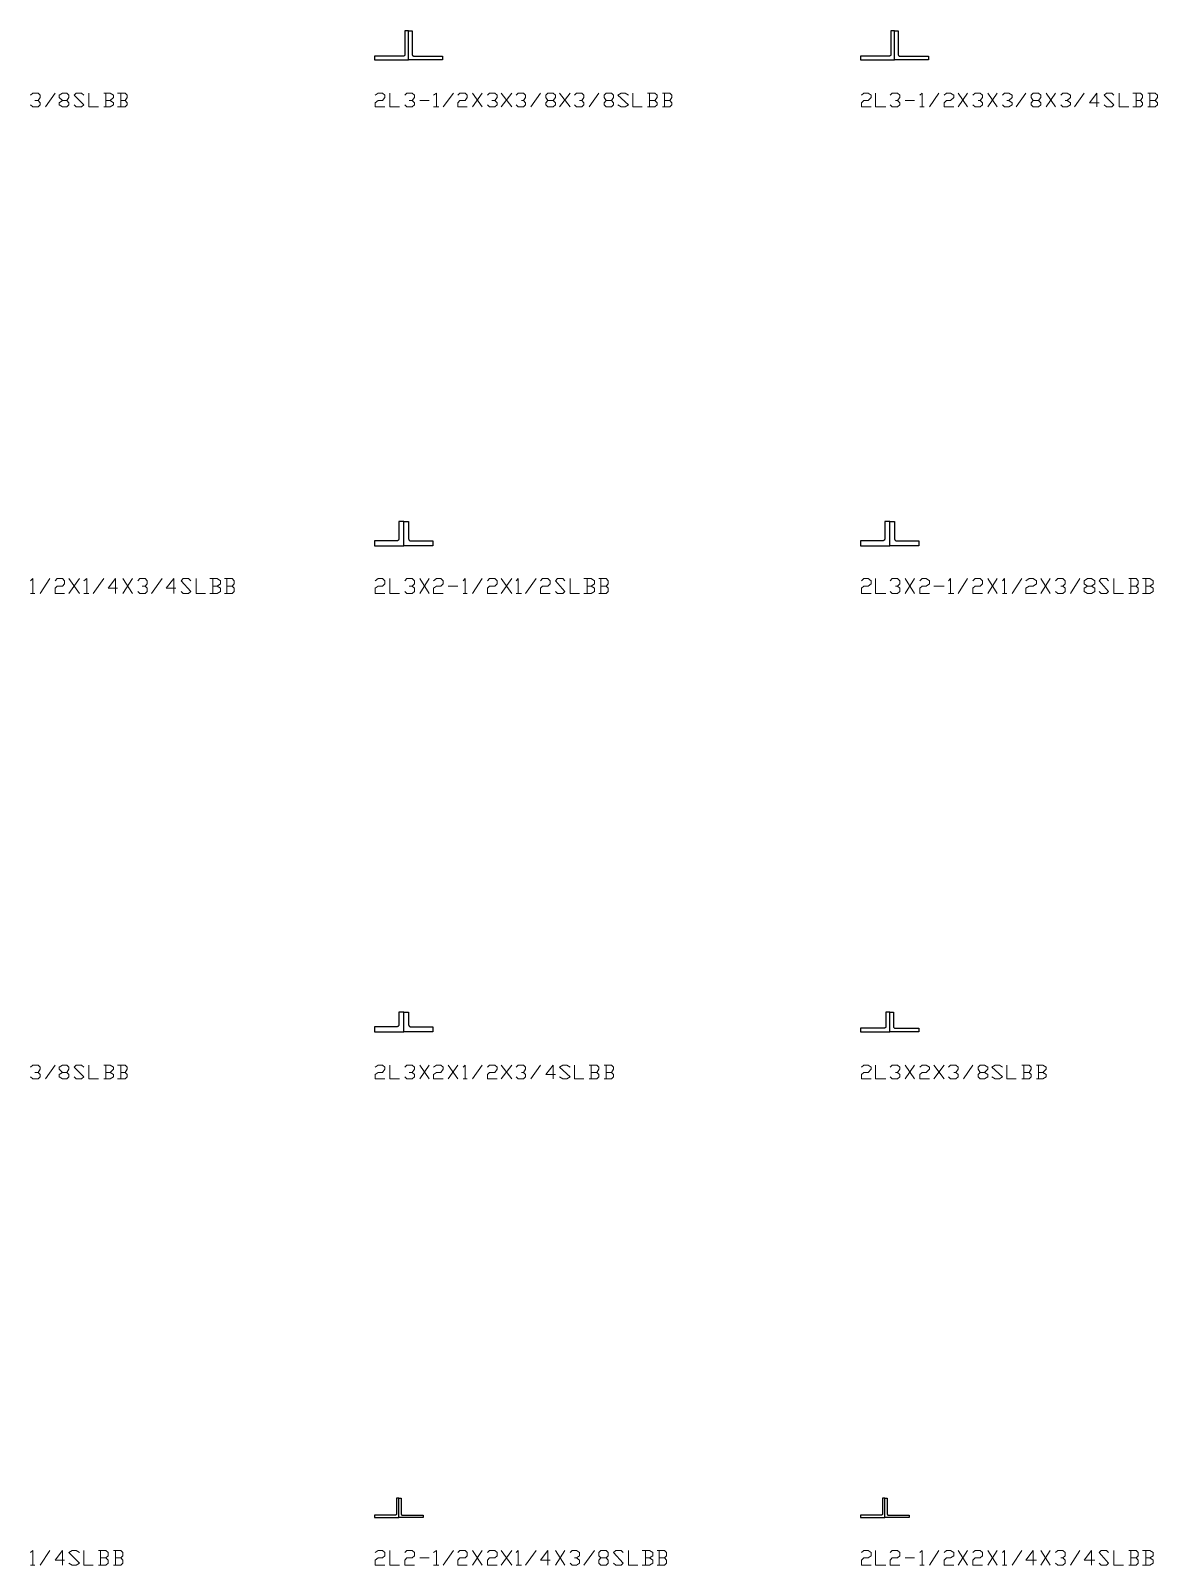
# Model space of a CAD drawing. Header units: inches. Extents: x 0 to 985, y -1555 to 12.
# Drawn here: x 364.6 to 480.5, y -1554.9 to -1397 of the extents above; entities that cross this region are included whole.
import ezdxf

# ---------------------------------------------------------------- set-up
doc = ezdxf.new("R2010")
doc.units = ezdxf.units.IN
doc.header["$MEASUREMENT"] = 0
doc.layers.add('AISC_STEEL', color=7, linetype='Continuous')

msp = doc.modelspace()

# ---------------------------------------------------------------- linework, layer by layer
at = {"color": 3, "lineweight": 0}
for points in [[(364.61, -1403.65), (364.83, -1403.43), (365.38, -1403.43), (365.6, -1403.65), (365.6, -1403.87), (365.38, -1404.19), (365.05, -1404.19)], [(366.14, -1404.85), (367.12, -1403.43)], [(368.32, -1404.19), (368.54, -1404.41), (368.54, -1404.63), (368.32, -1404.85), (367.89, -1404.85), (367.56, -1404.63), (367.56, -1404.41), (367.89, -1404.19), (368.32, -1404.19), (368.54, -1403.87), (368.54, -1403.65), (368.32, -1403.43), (367.89, -1403.43), (367.56, -1403.65), (367.56, -1403.87), (367.89, -1404.19)], [(369.09, -1404.63), (369.3, -1404.85), (369.85, -1404.85), (370.07, -1404.63), (369.09, -1403.65), (369.3, -1403.43), (369.85, -1403.43), (370.07, -1403.65)], [(370.61, -1403.43), (370.61, -1404.85), (371.59, -1404.85)], [(372.79, -1404.19), (373.12, -1403.87), (373.12, -1403.65), (372.79, -1403.43), (372.14, -1403.43)], [(372.36, -1403.43), (372.36, -1404.85)], [(374.32, -1404.19), (374.54, -1403.87), (374.54, -1403.65), (374.32, -1403.43), (373.56, -1403.43)], [(373.88, -1403.43), (373.88, -1404.85)], [(400.06, -1403.65), (400.38, -1403.43), (400.82, -1403.43), (401.04, -1403.65), (401.04, -1403.87), (400.82, -1404.19), (400.38, -1404.19), (400.06, -1404.41), (400.06, -1404.85), (401.04, -1404.85)], [(401.58, -1403.43), (401.58, -1404.85), (402.56, -1404.85)], [(403.11, -1403.65), (403.33, -1403.43), (403.87, -1403.43), (404.09, -1403.65), (404.09, -1403.87), (403.87, -1404.19), (403.55, -1404.19)], [(406.05, -1403.65), (406.38, -1403.43), (406.38, -1404.85)], [(407.04, -1404.85), (408.13, -1403.43)], [(408.56, -1403.65), (408.78, -1403.43), (409.33, -1403.43), (409.54, -1403.65), (409.54, -1403.87), (409.33, -1404.19), (408.78, -1404.19), (408.56, -1404.41), (408.56, -1404.85), (409.54, -1404.85)], [(410.09, -1404.85), (411.07, -1403.43)], [(410.09, -1403.43), (411.07, -1404.85)], [(411.62, -1403.65), (411.83, -1403.43), (412.38, -1403.43), (412.6, -1403.65), (412.6, -1403.87), (412.38, -1404.19), (412.05, -1404.19)], [(413.03, -1404.85), (414.12, -1403.43)], [(413.03, -1403.43), (414.12, -1404.85)], [(414.56, -1403.65), (414.78, -1403.43), (415.32, -1403.43), (415.54, -1403.65), (415.54, -1403.87), (415.32, -1404.19), (415.11, -1404.19)], [(416.09, -1404.85), (417.07, -1403.43)], [(418.38, -1404.19), (418.6, -1404.41), (418.6, -1404.63), (418.38, -1404.85), (417.83, -1404.85), (417.61, -1404.63), (417.61, -1404.41), (417.83, -1404.19), (418.38, -1404.19), (418.6, -1403.87), (418.6, -1403.65), (418.38, -1403.43), (417.83, -1403.43), (417.61, -1403.65), (417.61, -1403.87), (417.83, -1404.19)], [(419.03, -1404.85), (420.12, -1403.43)], [(419.03, -1403.43), (420.12, -1404.85)], [(420.56, -1403.65), (420.78, -1403.43), (421.32, -1403.43), (421.54, -1403.65), (421.54, -1403.87), (421.32, -1404.19), (421.1, -1404.19)], [(422.08, -1404.85), (423.07, -1403.43)], [(424.37, -1404.19), (424.59, -1404.41), (424.59, -1404.63), (424.37, -1404.85), (423.83, -1404.85), (423.61, -1404.63), (423.61, -1404.41), (423.83, -1404.19), (424.37, -1404.19), (424.59, -1403.87), (424.59, -1403.65), (424.37, -1403.43), (423.83, -1403.43), (423.61, -1403.65), (423.61, -1403.87), (423.83, -1404.19)], [(425.03, -1404.63), (425.36, -1404.85), (425.79, -1404.85), (426.12, -1404.63), (425.03, -1403.65), (425.36, -1403.43), (425.79, -1403.43), (426.12, -1403.65)], [(426.56, -1403.43), (426.56, -1404.85), (427.54, -1404.85)], [(428.85, -1404.19), (429.06, -1403.87), (429.06, -1403.65), (428.85, -1403.43), (428.08, -1403.43)], [(428.3, -1403.43), (428.3, -1404.85)], [(430.37, -1404.19), (430.59, -1403.87), (430.59, -1403.65), (430.37, -1403.43), (429.61, -1403.43)], [(429.83, -1403.43), (429.83, -1404.85)], [(450.11, -1403.65), (450.33, -1403.43), (450.77, -1403.43), (451.09, -1403.65), (451.09, -1403.87), (450.77, -1404.19), (450.33, -1404.19), (450.11, -1404.41), (450.11, -1404.85), (451.09, -1404.85)], [(451.53, -1403.43), (451.53, -1404.85), (452.62, -1404.85)], [(453.06, -1403.65), (453.27, -1403.43), (453.82, -1403.43), (454.04, -1403.65), (454.04, -1403.87), (453.82, -1404.19), (453.6, -1404.19)], [(456.11, -1403.65), (456.33, -1403.43), (456.33, -1404.85)], [(457.09, -1404.85), (458.07, -1403.43)], [(458.62, -1403.65), (458.84, -1403.43), (459.27, -1403.43), (459.6, -1403.65), (459.6, -1403.87), (459.27, -1404.19), (458.84, -1404.19), (458.62, -1404.41), (458.62, -1404.85), (459.6, -1404.85)], [(460.03, -1404.85), (461.02, -1403.43)], [(460.03, -1403.43), (461.02, -1404.85)], [(461.56, -1403.65), (461.78, -1403.43), (462.32, -1403.43), (462.54, -1403.65), (462.54, -1403.87), (462.32, -1404.19), (462.11, -1404.19)], [(463.09, -1404.85), (464.07, -1403.43)], [(463.09, -1403.43), (464.07, -1404.85)], [(464.61, -1403.65), (464.83, -1403.43), (465.27, -1403.43), (465.6, -1403.65), (465.6, -1403.87), (465.27, -1404.19), (465.05, -1404.19)], [(466.03, -1404.85), (467.01, -1403.43)], [(468.32, -1404.19), (468.54, -1404.41), (468.54, -1404.63), (468.32, -1404.85), (467.78, -1404.85), (467.56, -1404.63), (467.56, -1404.41), (467.78, -1404.19), (468.32, -1404.19), (468.54, -1403.87), (468.54, -1403.65), (468.32, -1403.43), (467.78, -1403.43), (467.56, -1403.65), (467.56, -1403.87), (467.78, -1404.19)], [(469.09, -1404.85), (470.07, -1403.43)], [(469.09, -1403.43), (470.07, -1404.85)], [(470.61, -1403.65), (470.83, -1403.43), (471.27, -1403.43), (471.59, -1403.65), (471.59, -1403.87), (471.27, -1404.19), (471.05, -1404.19)], [(472.03, -1404.85), (473.01, -1403.43)], [(474.54, -1404.41), (473.56, -1404.41), (474.32, -1403.43), (474.32, -1404.85)], [(475.08, -1404.63), (475.3, -1404.85), (475.85, -1404.85), (476.07, -1404.63), (475.08, -1403.65), (475.3, -1403.43), (475.85, -1403.43), (476.07, -1403.65)], [(476.61, -1403.43), (476.61, -1404.85), (477.59, -1404.85)], [(478.79, -1404.19), (479.01, -1403.87), (479.01, -1403.65), (478.79, -1403.43), (478.03, -1403.43)], [(478.36, -1403.43), (478.36, -1404.85)], [(480.32, -1404.19), (480.54, -1403.87), (480.54, -1403.65), (480.32, -1403.43), (479.55, -1403.43)], [(479.77, -1403.43), (479.77, -1404.85)], [(365.38, -1404.19), (365.6, -1404.41), (365.6, -1404.63), (365.38, -1404.85), (364.83, -1404.85), (364.61, -1404.63)], [(372.14, -1404.85), (372.79, -1404.85), (373.12, -1404.63), (373.12, -1404.41), (372.79, -1404.19), (372.36, -1404.19)], [(373.56, -1404.85), (374.32, -1404.85), (374.54, -1404.63), (374.54, -1404.41), (374.32, -1404.19), (373.88, -1404.19)], [(403.87, -1404.19), (404.09, -1404.41), (404.09, -1404.63), (403.87, -1404.85), (403.33, -1404.85), (403.11, -1404.63)], [(404.64, -1404.19), (405.62, -1404.19)], [(406.05, -1404.85), (406.6, -1404.85)], [(412.38, -1404.19), (412.6, -1404.41), (412.6, -1404.63), (412.38, -1404.85), (411.83, -1404.85), (411.62, -1404.63)], [(415.32, -1404.19), (415.54, -1404.41), (415.54, -1404.63), (415.32, -1404.85), (414.78, -1404.85), (414.56, -1404.63)], [(421.32, -1404.19), (421.54, -1404.41), (421.54, -1404.63), (421.32, -1404.85), (420.78, -1404.85), (420.56, -1404.63)], [(428.08, -1404.85), (428.85, -1404.85), (429.06, -1404.63), (429.06, -1404.41), (428.85, -1404.19), (428.3, -1404.19)], [(429.61, -1404.85), (430.37, -1404.85), (430.59, -1404.63), (430.59, -1404.41), (430.37, -1404.19), (429.83, -1404.19)], [(453.82, -1404.19), (454.04, -1404.41), (454.04, -1404.63), (453.82, -1404.85), (453.27, -1404.85), (453.06, -1404.63)], [(454.58, -1404.19), (455.56, -1404.19)], [(456.11, -1404.85), (456.54, -1404.85)], [(462.32, -1404.19), (462.54, -1404.41), (462.54, -1404.63), (462.32, -1404.85), (461.78, -1404.85), (461.56, -1404.63)], [(465.27, -1404.19), (465.6, -1404.41), (465.6, -1404.63), (465.27, -1404.85), (464.83, -1404.85), (464.61, -1404.63)], [(471.27, -1404.19), (471.59, -1404.41), (471.59, -1404.63), (471.27, -1404.85), (470.83, -1404.85), (470.61, -1404.63)], [(478.03, -1404.85), (478.79, -1404.85), (479.01, -1404.63), (479.01, -1404.41), (478.79, -1404.19), (478.36, -1404.19)], [(479.55, -1404.85), (480.32, -1404.85), (480.54, -1404.63), (480.54, -1404.41), (480.32, -1404.19), (479.77, -1404.19)], [(364.61, -1453.59), (364.83, -1453.38), (364.83, -1454.9)], [(365.6, -1454.9), (366.58, -1453.38)], [(367.12, -1453.59), (367.34, -1453.38), (367.89, -1453.38), (368.1, -1453.59), (368.1, -1453.92), (367.89, -1454.14), (367.34, -1454.14), (367.12, -1454.36), (367.12, -1454.9), (368.1, -1454.9)], [(368.54, -1454.9), (369.63, -1453.38)], [(368.54, -1453.38), (369.63, -1454.9)], [(370.07, -1453.59), (370.39, -1453.38), (370.39, -1454.9)], [(371.05, -1454.9), (372.14, -1453.38)], [(373.56, -1454.36), (372.58, -1454.36), (373.34, -1453.38), (373.34, -1454.9)], [(374.1, -1454.9), (375.08, -1453.38)], [(374.1, -1453.38), (375.08, -1454.9)], [(375.63, -1453.59), (375.85, -1453.38), (376.39, -1453.38), (376.61, -1453.59), (376.61, -1453.92), (376.39, -1454.14), (376.07, -1454.14)], [(376.39, -1454.14), (376.61, -1454.36), (376.61, -1454.69), (376.39, -1454.9), (375.85, -1454.9), (375.63, -1454.69)], [(377.05, -1454.9), (378.14, -1453.38)], [(379.55, -1454.36), (378.57, -1454.36), (379.34, -1453.38), (379.34, -1454.9)], [(380.1, -1454.69), (380.32, -1454.9), (380.86, -1454.9), (381.08, -1454.69), (380.1, -1453.59), (380.32, -1453.38), (380.86, -1453.38), (381.08, -1453.59)], [(381.63, -1453.38), (381.63, -1454.9), (382.61, -1454.9)], [(383.81, -1454.14), (384.13, -1453.92), (384.13, -1453.59), (383.81, -1453.38), (383.04, -1453.38)], [(383.04, -1454.9), (383.81, -1454.9), (384.13, -1454.69), (384.13, -1454.36), (383.81, -1454.14), (383.37, -1454.14)], [(383.37, -1453.38), (383.37, -1454.9)], [(385.33, -1454.14), (385.55, -1453.92), (385.55, -1453.59), (385.33, -1453.38), (384.57, -1453.38)], [(384.57, -1454.9), (385.33, -1454.9), (385.55, -1454.69), (385.55, -1454.36), (385.33, -1454.14), (384.79, -1454.14)], [(384.79, -1453.38), (384.79, -1454.9)], [(400.06, -1453.59), (400.38, -1453.38), (400.82, -1453.38), (401.04, -1453.59), (401.04, -1453.92), (400.82, -1454.14), (400.38, -1454.14), (400.06, -1454.36), (400.06, -1454.9), (401.04, -1454.9)], [(401.58, -1453.38), (401.58, -1454.9), (402.56, -1454.9)], [(403.11, -1453.59), (403.33, -1453.38), (403.87, -1453.38), (404.09, -1453.59), (404.09, -1453.92), (403.87, -1454.14), (403.55, -1454.14)], [(403.87, -1454.14), (404.09, -1454.36), (404.09, -1454.69), (403.87, -1454.9), (403.33, -1454.9), (403.11, -1454.69)], [(404.64, -1454.9), (405.62, -1453.38)], [(404.64, -1453.38), (405.62, -1454.9)], [(406.05, -1453.59), (406.38, -1453.38), (406.82, -1453.38), (407.04, -1453.59), (407.04, -1453.92), (406.82, -1454.14), (406.38, -1454.14), (406.05, -1454.36), (406.05, -1454.9), (407.04, -1454.9)], [(407.58, -1454.14), (408.56, -1454.14)], [(409.11, -1453.59), (409.33, -1453.38), (409.33, -1454.9)], [(410.09, -1454.9), (411.07, -1453.38)], [(411.62, -1453.59), (411.83, -1453.38), (412.38, -1453.38), (412.6, -1453.59), (412.6, -1453.92), (412.38, -1454.14), (411.83, -1454.14), (411.62, -1454.36), (411.62, -1454.9), (412.6, -1454.9)], [(413.03, -1454.9), (414.12, -1453.38)], [(413.03, -1453.38), (414.12, -1454.9)], [(414.56, -1453.59), (414.78, -1453.38), (414.78, -1454.9)], [(415.54, -1454.9), (416.63, -1453.38)], [(417.07, -1453.59), (417.29, -1453.38), (417.83, -1453.38), (418.05, -1453.59), (418.05, -1453.92), (417.83, -1454.14), (417.29, -1454.14), (417.07, -1454.36), (417.07, -1454.9), (418.05, -1454.9)], [(418.6, -1454.69), (418.81, -1454.9), (419.36, -1454.9), (419.58, -1454.69), (418.6, -1453.59), (418.81, -1453.38), (419.36, -1453.38), (419.58, -1453.59)], [(420.12, -1453.38), (420.12, -1454.9), (421.1, -1454.9)], [(422.3, -1454.14), (422.63, -1453.92), (422.63, -1453.59), (422.3, -1453.38), (421.54, -1453.38)], [(421.54, -1454.9), (422.3, -1454.9), (422.63, -1454.69), (422.63, -1454.36), (422.3, -1454.14), (421.87, -1454.14)], [(421.87, -1453.38), (421.87, -1454.9)], [(423.83, -1454.14), (424.05, -1453.92), (424.05, -1453.59), (423.83, -1453.38), (423.07, -1453.38)], [(423.07, -1454.9), (423.83, -1454.9), (424.05, -1454.69), (424.05, -1454.36), (423.83, -1454.14), (423.28, -1454.14)], [(423.28, -1453.38), (423.28, -1454.9)], [(450.11, -1453.59), (450.33, -1453.38), (450.77, -1453.38), (451.09, -1453.59), (451.09, -1453.92), (450.77, -1454.14), (450.33, -1454.14), (450.11, -1454.36), (450.11, -1454.9), (451.09, -1454.9)], [(451.53, -1453.38), (451.53, -1454.9), (452.62, -1454.9)], [(453.06, -1453.59), (453.27, -1453.38), (453.82, -1453.38), (454.04, -1453.59), (454.04, -1453.92), (453.82, -1454.14), (453.6, -1454.14)], [(453.82, -1454.14), (454.04, -1454.36), (454.04, -1454.69), (453.82, -1454.9), (453.27, -1454.9), (453.06, -1454.69)], [(454.58, -1454.9), (455.56, -1453.38)], [(454.58, -1453.38), (455.56, -1454.9)], [(456.11, -1453.59), (456.33, -1453.38), (456.76, -1453.38), (457.09, -1453.59), (457.09, -1453.92), (456.76, -1454.14), (456.33, -1454.14), (456.11, -1454.36), (456.11, -1454.9), (457.09, -1454.9)], [(457.53, -1454.14), (458.62, -1454.14)], [(459.05, -1453.59), (459.27, -1453.38), (459.27, -1454.9)], [(460.03, -1454.9), (461.02, -1453.38)], [(461.56, -1453.59), (461.78, -1453.38), (462.32, -1453.38), (462.54, -1453.59), (462.54, -1453.92), (462.32, -1454.14), (461.78, -1454.14), (461.56, -1454.36), (461.56, -1454.9), (462.54, -1454.9)], [(463.09, -1454.9), (464.07, -1453.38)], [(463.09, -1453.38), (464.07, -1454.9)], [(464.61, -1453.59), (464.83, -1453.38), (464.83, -1454.9)], [(465.6, -1454.9), (466.58, -1453.38)], [(467.01, -1453.59), (467.34, -1453.38), (467.78, -1453.38), (468.1, -1453.59), (468.1, -1453.92), (467.78, -1454.14), (467.34, -1454.14), (467.01, -1454.36), (467.01, -1454.9), (468.1, -1454.9)], [(468.54, -1454.9), (469.52, -1453.38)], [(468.54, -1453.38), (469.52, -1454.9)], [(470.07, -1453.59), (470.29, -1453.38), (470.83, -1453.38), (471.05, -1453.59), (471.05, -1453.92), (470.83, -1454.14), (470.61, -1454.14)], [(470.83, -1454.14), (471.05, -1454.36), (471.05, -1454.69), (470.83, -1454.9), (470.29, -1454.9), (470.07, -1454.69)], [(471.59, -1454.9), (472.58, -1453.38)], [(473.78, -1454.14), (474.1, -1454.36), (474.1, -1454.69), (473.78, -1454.9), (473.34, -1454.9), (473.01, -1454.69), (473.01, -1454.36), (473.34, -1454.14), (473.78, -1454.14), (474.1, -1453.92), (474.1, -1453.59), (473.78, -1453.38), (473.34, -1453.38), (473.01, -1453.59), (473.01, -1453.92), (473.34, -1454.14)], [(474.54, -1454.69), (474.76, -1454.9), (475.3, -1454.9), (475.52, -1454.69), (474.54, -1453.59), (474.76, -1453.38), (475.3, -1453.38), (475.52, -1453.59)], [(476.07, -1453.38), (476.07, -1454.9), (477.05, -1454.9)], [(478.36, -1454.14), (478.57, -1453.92), (478.57, -1453.59), (478.36, -1453.38), (477.59, -1453.38)], [(477.59, -1454.9), (478.36, -1454.9), (478.57, -1454.69), (478.57, -1454.36), (478.36, -1454.14), (477.81, -1454.14)], [(477.81, -1453.38), (477.81, -1454.9)], [(479.77, -1454.14), (480.1, -1453.92), (480.1, -1453.59), (479.77, -1453.38), (479.01, -1453.38)], [(479.01, -1454.9), (479.77, -1454.9), (480.1, -1454.69), (480.1, -1454.36), (479.77, -1454.14), (479.34, -1454.14)], [(479.34, -1453.38), (479.34, -1454.9)], [(364.61, -1454.9), (365.05, -1454.9)], [(370.07, -1454.9), (370.61, -1454.9)], [(409.11, -1454.9), (409.54, -1454.9)], [(414.56, -1454.9), (415.11, -1454.9)], [(459.05, -1454.9), (459.6, -1454.9)], [(464.61, -1454.9), (465.05, -1454.9)], [(364.61, -1503.65), (364.83, -1503.43), (365.38, -1503.43), (365.6, -1503.65), (365.6, -1503.87), (365.38, -1504.19), (365.05, -1504.19)], [(365.38, -1504.19), (365.6, -1504.41), (365.6, -1504.63), (365.38, -1504.85), (364.83, -1504.85), (364.61, -1504.63)], [(366.14, -1504.85), (367.12, -1503.43)], [(368.32, -1504.19), (368.54, -1504.41), (368.54, -1504.63), (368.32, -1504.85), (367.89, -1504.85), (367.56, -1504.63), (367.56, -1504.41), (367.89, -1504.19), (368.32, -1504.19), (368.54, -1503.87), (368.54, -1503.65), (368.32, -1503.43), (367.89, -1503.43), (367.56, -1503.65), (367.56, -1503.87), (367.89, -1504.19)], [(369.09, -1504.63), (369.3, -1504.85), (369.85, -1504.85), (370.07, -1504.63), (369.09, -1503.65), (369.3, -1503.43), (369.85, -1503.43), (370.07, -1503.65)], [(370.61, -1503.43), (370.61, -1504.85), (371.59, -1504.85)], [(372.79, -1504.19), (373.12, -1503.87), (373.12, -1503.65), (372.79, -1503.43), (372.14, -1503.43)], [(372.14, -1504.85), (372.79, -1504.85), (373.12, -1504.63), (373.12, -1504.41), (372.79, -1504.19), (372.36, -1504.19)], [(372.36, -1503.43), (372.36, -1504.85)], [(374.32, -1504.19), (374.54, -1503.87), (374.54, -1503.65), (374.32, -1503.43), (373.56, -1503.43)], [(373.56, -1504.85), (374.32, -1504.85), (374.54, -1504.63), (374.54, -1504.41), (374.32, -1504.19), (373.88, -1504.19)], [(373.88, -1503.43), (373.88, -1504.85)], [(400.06, -1503.65), (400.38, -1503.43), (400.82, -1503.43), (401.04, -1503.65), (401.04, -1503.87), (400.82, -1504.19), (400.38, -1504.19), (400.06, -1504.41), (400.06, -1504.85), (401.04, -1504.85)], [(401.58, -1503.43), (401.58, -1504.85), (402.56, -1504.85)], [(403.11, -1503.65), (403.33, -1503.43), (403.87, -1503.43), (404.09, -1503.65), (404.09, -1503.87), (403.87, -1504.19), (403.55, -1504.19)], [(403.87, -1504.19), (404.09, -1504.41), (404.09, -1504.63), (403.87, -1504.85), (403.33, -1504.85), (403.11, -1504.63)], [(404.64, -1504.85), (405.62, -1503.43)], [(404.64, -1503.43), (405.62, -1504.85)], [(406.05, -1503.65), (406.38, -1503.43), (406.82, -1503.43), (407.04, -1503.65), (407.04, -1503.87), (406.82, -1504.19), (406.38, -1504.19), (406.05, -1504.41), (406.05, -1504.85), (407.04, -1504.85)], [(407.58, -1504.85), (408.56, -1503.43)], [(407.58, -1503.43), (408.56, -1504.85)], [(409.11, -1503.65), (409.33, -1503.43), (409.33, -1504.85)], [(410.09, -1504.85), (411.07, -1503.43)], [(411.62, -1503.65), (411.83, -1503.43), (412.38, -1503.43), (412.6, -1503.65), (412.6, -1503.87), (412.38, -1504.19), (411.83, -1504.19), (411.62, -1504.41), (411.62, -1504.85), (412.6, -1504.85)], [(413.03, -1504.85), (414.12, -1503.43)], [(413.03, -1503.43), (414.12, -1504.85)], [(414.56, -1503.65), (414.78, -1503.43), (415.32, -1503.43), (415.54, -1503.65), (415.54, -1503.87), (415.32, -1504.19), (415.11, -1504.19)], [(415.32, -1504.19), (415.54, -1504.41), (415.54, -1504.63), (415.32, -1504.85), (414.78, -1504.85), (414.56, -1504.63)], [(416.09, -1504.85), (417.07, -1503.43)], [(418.6, -1504.41), (417.61, -1504.41), (418.38, -1503.43), (418.38, -1504.85)], [(419.03, -1504.63), (419.36, -1504.85), (419.79, -1504.85), (420.12, -1504.63), (419.03, -1503.65), (419.36, -1503.43), (419.79, -1503.43), (420.12, -1503.65)], [(420.56, -1503.43), (420.56, -1504.85), (421.54, -1504.85)], [(422.85, -1504.19), (423.07, -1503.87), (423.07, -1503.65), (422.85, -1503.43), (422.08, -1503.43)], [(422.08, -1504.85), (422.85, -1504.85), (423.07, -1504.63), (423.07, -1504.41), (422.85, -1504.19), (422.3, -1504.19)], [(422.3, -1503.43), (422.3, -1504.85)], [(424.37, -1504.19), (424.59, -1503.87), (424.59, -1503.65), (424.37, -1503.43), (423.61, -1503.43)], [(423.61, -1504.85), (424.37, -1504.85), (424.59, -1504.63), (424.59, -1504.41), (424.37, -1504.19), (423.83, -1504.19)], [(423.83, -1503.43), (423.83, -1504.85)], [(450.11, -1503.65), (450.33, -1503.43), (450.77, -1503.43), (451.09, -1503.65), (451.09, -1503.87), (450.77, -1504.19), (450.33, -1504.19), (450.11, -1504.41), (450.11, -1504.85), (451.09, -1504.85)], [(451.53, -1503.43), (451.53, -1504.85), (452.62, -1504.85)], [(453.06, -1503.65), (453.27, -1503.43), (453.82, -1503.43), (454.04, -1503.65), (454.04, -1503.87), (453.82, -1504.19), (453.6, -1504.19)], [(453.82, -1504.19), (454.04, -1504.41), (454.04, -1504.63), (453.82, -1504.85), (453.27, -1504.85), (453.06, -1504.63)], [(454.58, -1504.85), (455.56, -1503.43)], [(454.58, -1503.43), (455.56, -1504.85)], [(456.11, -1503.65), (456.33, -1503.43), (456.76, -1503.43), (457.09, -1503.65), (457.09, -1503.87), (456.76, -1504.19), (456.33, -1504.19), (456.11, -1504.41), (456.11, -1504.85), (457.09, -1504.85)], [(457.53, -1504.85), (458.62, -1503.43)], [(457.53, -1503.43), (458.62, -1504.85)], [(459.05, -1503.65), (459.27, -1503.43), (459.82, -1503.43), (460.03, -1503.65), (460.03, -1503.87), (459.82, -1504.19), (459.6, -1504.19)], [(459.82, -1504.19), (460.03, -1504.41), (460.03, -1504.63), (459.82, -1504.85), (459.27, -1504.85), (459.05, -1504.63)], [(460.58, -1504.85), (461.56, -1503.43)], [(462.76, -1504.19), (463.09, -1504.41), (463.09, -1504.63), (462.76, -1504.85), (462.32, -1504.85), (462.11, -1504.63), (462.11, -1504.41), (462.32, -1504.19), (462.76, -1504.19), (463.09, -1503.87), (463.09, -1503.65), (462.76, -1503.43), (462.32, -1503.43), (462.11, -1503.65), (462.11, -1503.87), (462.32, -1504.19)], [(463.52, -1504.63), (463.85, -1504.85), (464.29, -1504.85), (464.61, -1504.63), (463.52, -1503.65), (463.85, -1503.43), (464.29, -1503.43), (464.61, -1503.65)], [(465.05, -1503.43), (465.05, -1504.85), (466.03, -1504.85)], [(467.34, -1504.19), (467.56, -1503.87), (467.56, -1503.65), (467.34, -1503.43), (466.58, -1503.43)], [(466.58, -1504.85), (467.34, -1504.85), (467.56, -1504.63), (467.56, -1504.41), (467.34, -1504.19), (466.8, -1504.19)], [(466.8, -1503.43), (466.8, -1504.85)], [(468.76, -1504.19), (469.09, -1503.87), (469.09, -1503.65), (468.76, -1503.43), (468.1, -1503.43)], [(468.1, -1504.85), (468.76, -1504.85), (469.09, -1504.63), (469.09, -1504.41), (468.76, -1504.19), (468.32, -1504.19)], [(468.32, -1503.43), (468.32, -1504.85)], [(409.11, -1504.85), (409.54, -1504.85)], [(364.61, -1553.59), (364.83, -1553.38), (364.83, -1554.9)], [(365.6, -1554.9), (366.58, -1553.38)], [(368.1, -1554.36), (367.12, -1554.36), (367.89, -1553.38), (367.89, -1554.9)], [(368.54, -1554.69), (368.87, -1554.9), (369.3, -1554.9), (369.63, -1554.69), (368.54, -1553.59), (368.87, -1553.38), (369.3, -1553.38), (369.63, -1553.59)], [(370.07, -1553.38), (370.07, -1554.9), (371.05, -1554.9)], [(372.36, -1554.14), (372.58, -1553.92), (372.58, -1553.59), (372.36, -1553.38), (371.59, -1553.38)], [(371.81, -1553.38), (371.81, -1554.9)], [(373.88, -1554.14), (374.1, -1553.92), (374.1, -1553.59), (373.88, -1553.38), (373.12, -1553.38)], [(373.34, -1553.38), (373.34, -1554.9)], [(400.06, -1553.59), (400.38, -1553.38), (400.82, -1553.38), (401.04, -1553.59), (401.04, -1553.92), (400.82, -1554.14), (400.38, -1554.14), (400.06, -1554.36), (400.06, -1554.9), (401.04, -1554.9)], [(401.58, -1553.38), (401.58, -1554.9), (402.56, -1554.9)], [(403.11, -1553.59), (403.33, -1553.38), (403.87, -1553.38), (404.09, -1553.59), (404.09, -1553.92), (403.87, -1554.14), (403.33, -1554.14), (403.11, -1554.36), (403.11, -1554.9), (404.09, -1554.9)], [(406.05, -1553.59), (406.38, -1553.38), (406.38, -1554.9)], [(407.04, -1554.9), (408.13, -1553.38)], [(408.56, -1553.59), (408.78, -1553.38), (409.33, -1553.38), (409.54, -1553.59), (409.54, -1553.92), (409.33, -1554.14), (408.78, -1554.14), (408.56, -1554.36), (408.56, -1554.9), (409.54, -1554.9)], [(410.09, -1554.9), (411.07, -1553.38)], [(410.09, -1553.38), (411.07, -1554.9)], [(411.62, -1553.59), (411.83, -1553.38), (412.38, -1553.38), (412.6, -1553.59), (412.6, -1553.92), (412.38, -1554.14), (411.83, -1554.14), (411.62, -1554.36), (411.62, -1554.9), (412.6, -1554.9)], [(413.03, -1554.9), (414.12, -1553.38)], [(413.03, -1553.38), (414.12, -1554.9)], [(414.56, -1553.59), (414.78, -1553.38), (414.78, -1554.9)], [(415.54, -1554.9), (416.63, -1553.38)], [(418.05, -1554.36), (417.07, -1554.36), (417.83, -1553.38), (417.83, -1554.9)], [(418.6, -1554.9), (419.58, -1553.38)], [(418.6, -1553.38), (419.58, -1554.9)], [(420.12, -1553.59), (420.34, -1553.38), (420.78, -1553.38), (421.1, -1553.59), (421.1, -1553.92), (420.78, -1554.14), (420.56, -1554.14)], [(421.54, -1554.9), (422.63, -1553.38)], [(423.83, -1554.14), (424.05, -1554.36), (424.05, -1554.69), (423.83, -1554.9), (423.28, -1554.9), (423.07, -1554.69), (423.07, -1554.36), (423.28, -1554.14), (423.83, -1554.14), (424.05, -1553.92), (424.05, -1553.59), (423.83, -1553.38), (423.28, -1553.38), (423.07, -1553.59), (423.07, -1553.92), (423.28, -1554.14)], [(424.59, -1554.69), (424.81, -1554.9), (425.36, -1554.9), (425.57, -1554.69), (424.59, -1553.59), (424.81, -1553.38), (425.36, -1553.38), (425.57, -1553.59)], [(426.12, -1553.38), (426.12, -1554.9), (427.1, -1554.9)], [(428.3, -1554.14), (428.63, -1553.92), (428.63, -1553.59), (428.3, -1553.38), (427.54, -1553.38)], [(427.86, -1553.38), (427.86, -1554.9)], [(429.83, -1554.14), (430.05, -1553.92), (430.05, -1553.59), (429.83, -1553.38), (429.06, -1553.38)], [(429.28, -1553.38), (429.28, -1554.9)], [(450.11, -1553.59), (450.33, -1553.38), (450.77, -1553.38), (451.09, -1553.59), (451.09, -1553.92), (450.77, -1554.14), (450.33, -1554.14), (450.11, -1554.36), (450.11, -1554.9), (451.09, -1554.9)], [(451.53, -1553.38), (451.53, -1554.9), (452.62, -1554.9)], [(453.06, -1553.59), (453.27, -1553.38), (453.82, -1553.38), (454.04, -1553.59), (454.04, -1553.92), (453.82, -1554.14), (453.27, -1554.14), (453.06, -1554.36), (453.06, -1554.9), (454.04, -1554.9)], [(456.11, -1553.59), (456.33, -1553.38), (456.33, -1554.9)], [(457.09, -1554.9), (458.07, -1553.38)], [(458.62, -1553.59), (458.84, -1553.38), (459.27, -1553.38), (459.6, -1553.59), (459.6, -1553.92), (459.27, -1554.14), (458.84, -1554.14), (458.62, -1554.36), (458.62, -1554.9), (459.6, -1554.9)], [(460.03, -1554.9), (461.02, -1553.38)], [(460.03, -1553.38), (461.02, -1554.9)], [(461.56, -1553.59), (461.78, -1553.38), (462.32, -1553.38), (462.54, -1553.59), (462.54, -1553.92), (462.32, -1554.14), (461.78, -1554.14), (461.56, -1554.36), (461.56, -1554.9), (462.54, -1554.9)], [(463.09, -1554.9), (464.07, -1553.38)], [(463.09, -1553.38), (464.07, -1554.9)], [(464.61, -1553.59), (464.83, -1553.38), (464.83, -1554.9)], [(465.6, -1554.9), (466.58, -1553.38)], [(468.1, -1554.36), (467.01, -1554.36), (467.78, -1553.38), (467.78, -1554.9)], [(468.54, -1554.9), (469.52, -1553.38)], [(468.54, -1553.38), (469.52, -1554.9)], [(470.07, -1553.59), (470.29, -1553.38), (470.83, -1553.38), (471.05, -1553.59), (471.05, -1553.92), (470.83, -1554.14), (470.61, -1554.14)], [(471.59, -1554.9), (472.58, -1553.38)], [(474.1, -1554.36), (473.01, -1554.36), (473.78, -1553.38), (473.78, -1554.9)], [(474.54, -1554.69), (474.76, -1554.9), (475.3, -1554.9), (475.52, -1554.69), (474.54, -1553.59), (474.76, -1553.38), (475.3, -1553.38), (475.52, -1553.59)], [(476.07, -1553.38), (476.07, -1554.9), (477.05, -1554.9)], [(478.36, -1554.14), (478.57, -1553.92), (478.57, -1553.59), (478.36, -1553.38), (477.59, -1553.38)], [(477.81, -1553.38), (477.81, -1554.9)], [(479.77, -1554.14), (480.1, -1553.92), (480.1, -1553.59), (479.77, -1553.38), (479.01, -1553.38)], [(479.34, -1553.38), (479.34, -1554.9)], [(364.61, -1554.9), (365.05, -1554.9)], [(371.59, -1554.9), (372.36, -1554.9), (372.58, -1554.69), (372.58, -1554.36), (372.36, -1554.14), (371.81, -1554.14)], [(373.12, -1554.9), (373.88, -1554.9), (374.1, -1554.69), (374.1, -1554.36), (373.88, -1554.14), (373.34, -1554.14)], [(404.64, -1554.14), (405.62, -1554.14)], [(406.05, -1554.9), (406.6, -1554.9)], [(414.56, -1554.9), (415.11, -1554.9)], [(420.78, -1554.14), (421.1, -1554.36), (421.1, -1554.69), (420.78, -1554.9), (420.34, -1554.9), (420.12, -1554.69)], [(427.54, -1554.9), (428.3, -1554.9), (428.63, -1554.69), (428.63, -1554.36), (428.3, -1554.14), (427.86, -1554.14)], [(429.06, -1554.9), (429.83, -1554.9), (430.05, -1554.69), (430.05, -1554.36), (429.83, -1554.14), (429.28, -1554.14)], [(454.58, -1554.14), (455.56, -1554.14)], [(456.11, -1554.9), (456.54, -1554.9)], [(464.61, -1554.9), (465.05, -1554.9)], [(470.83, -1554.14), (471.05, -1554.36), (471.05, -1554.69), (470.83, -1554.9), (470.29, -1554.9), (470.07, -1554.69)], [(477.59, -1554.9), (478.36, -1554.9), (478.57, -1554.69), (478.57, -1554.36), (478.36, -1554.14), (477.81, -1554.14)], [(479.01, -1554.9), (479.77, -1554.9), (480.1, -1554.69), (480.1, -1554.36), (479.77, -1554.14), (479.34, -1554.14)]]:
    msp.add_lwpolyline(points, dxfattribs=at)
at = {"layer": 'AISC_STEEL'}
for points in [[(400, -1400), (403.5, -1400), (403.5, -1397), (403.12, -1397), (403.12, -1399.44), (403.12, -1399.46), (403.12, -1399.49), (403.11, -1399.51), (403.1, -1399.53), (403.09, -1399.55), (403.07, -1399.57), (403.05, -1399.59), (403.03, -1399.6), (403.01, -1399.61), (402.99, -1399.62), (402.96, -1399.62), (402.94, -1399.62), (400, -1399.62)], [(407, -1400), (403.5, -1400), (403.5, -1397), (403.88, -1397), (403.88, -1399.44), (403.88, -1399.46), (403.88, -1399.49), (403.89, -1399.51), (403.9, -1399.53), (403.91, -1399.55), (403.93, -1399.57), (403.95, -1399.59), (403.97, -1399.6), (403.99, -1399.61), (404.01, -1399.62), (404.04, -1399.62), (404.06, -1399.62), (407, -1399.62)], [(450, -1400), (453.5, -1400), (453.5, -1397), (453.12, -1397), (453.12, -1399.44), (453.12, -1399.46), (453.12, -1399.49), (453.11, -1399.51), (453.1, -1399.53), (453.09, -1399.55), (453.07, -1399.57), (453.05, -1399.59), (453.03, -1399.6), (453.01, -1399.61), (452.99, -1399.62), (452.96, -1399.62), (452.94, -1399.62), (450, -1399.62)], [(457, -1400), (453.5, -1400), (453.5, -1397), (453.88, -1397), (453.88, -1399.44), (453.88, -1399.46), (453.88, -1399.49), (453.89, -1399.51), (453.9, -1399.53), (453.91, -1399.55), (453.93, -1399.57), (453.95, -1399.59), (453.97, -1399.6), (453.99, -1399.61), (454.01, -1399.62), (454.04, -1399.62), (454.06, -1399.62), (457, -1399.62)], [(400, -1450), (403, -1450), (403, -1447.5), (402.5, -1447.5), (402.5, -1449.25), (402.5, -1449.28), (402.49, -1449.31), (402.49, -1449.33), (402.48, -1449.36), (402.46, -1449.38), (402.45, -1449.41), (402.43, -1449.43), (402.41, -1449.45), (402.38, -1449.46), (402.36, -1449.48), (402.33, -1449.49), (402.31, -1449.49), (402.28, -1449.5), (402.25, -1449.5), (400, -1449.5)], [(406, -1450), (403, -1450), (403, -1447.5), (403.5, -1447.5), (403.5, -1449.25), (403.5, -1449.28), (403.51, -1449.31), (403.51, -1449.33), (403.52, -1449.36), (403.54, -1449.38), (403.55, -1449.41), (403.57, -1449.43), (403.59, -1449.45), (403.62, -1449.46), (403.64, -1449.48), (403.67, -1449.49), (403.69, -1449.49), (403.72, -1449.5), (403.75, -1449.5), (406, -1449.5)], [(450, -1450), (453, -1450), (453, -1447.5), (452.5, -1447.5), (452.5, -1449.25), (452.5, -1449.28), (452.49, -1449.31), (452.49, -1449.33), (452.48, -1449.36), (452.46, -1449.38), (452.45, -1449.41), (452.43, -1449.43), (452.41, -1449.45), (452.38, -1449.46), (452.36, -1449.48), (452.33, -1449.49), (452.31, -1449.49), (452.28, -1449.5), (452.25, -1449.5), (450, -1449.5)], [(456, -1450), (453, -1450), (453, -1447.5), (453.5, -1447.5), (453.5, -1449.25), (453.5, -1449.28), (453.51, -1449.31), (453.51, -1449.33), (453.52, -1449.36), (453.54, -1449.38), (453.55, -1449.41), (453.57, -1449.43), (453.59, -1449.45), (453.62, -1449.46), (453.64, -1449.48), (453.67, -1449.49), (453.69, -1449.49), (453.72, -1449.5), (453.75, -1449.5), (456, -1449.5)], [(400, -1500), (403, -1500), (403, -1498), (402.5, -1498), (402.5, -1499.25), (402.5, -1499.28), (402.49, -1499.31), (402.49, -1499.33), (402.48, -1499.36), (402.46, -1499.38), (402.45, -1499.41), (402.43, -1499.43), (402.41, -1499.45), (402.38, -1499.46), (402.36, -1499.48), (402.33, -1499.49), (402.31, -1499.49), (402.28, -1499.5), (402.25, -1499.5), (400, -1499.5)], [(406, -1500), (403, -1500), (403, -1498), (403.5, -1498), (403.5, -1499.25), (403.5, -1499.28), (403.51, -1499.31), (403.51, -1499.33), (403.52, -1499.36), (403.54, -1499.38), (403.55, -1499.41), (403.57, -1499.43), (403.59, -1499.45), (403.62, -1499.46), (403.64, -1499.48), (403.67, -1499.49), (403.69, -1499.49), (403.72, -1499.5), (403.75, -1499.5), (406, -1499.5)], [(450, -1500), (453, -1500), (453, -1498), (452.62, -1498), (452.62, -1499.44), (452.62, -1499.46), (452.62, -1499.49), (452.61, -1499.51), (452.6, -1499.53), (452.59, -1499.55), (452.57, -1499.57), (452.55, -1499.59), (452.53, -1499.6), (452.51, -1499.61), (452.49, -1499.62), (452.46, -1499.62), (452.44, -1499.62), (450, -1499.62)], [(456, -1500), (453, -1500), (453, -1498), (453.38, -1498), (453.38, -1499.44), (453.38, -1499.46), (453.38, -1499.49), (453.39, -1499.51), (453.4, -1499.53), (453.41, -1499.55), (453.43, -1499.57), (453.45, -1499.59), (453.47, -1499.6), (453.49, -1499.61), (453.51, -1499.62), (453.54, -1499.62), (453.56, -1499.62), (456, -1499.62)], [(400, -1550), (402.5, -1550), (402.5, -1548), (402.25, -1548), (402.25, -1549.62), (402.25, -1549.64), (402.25, -1549.66), (402.24, -1549.67), (402.23, -1549.69), (402.22, -1549.7), (402.21, -1549.71), (402.2, -1549.72), (402.19, -1549.73), (402.17, -1549.74), (402.16, -1549.75), (402.14, -1549.75), (402.12, -1549.75), (400, -1549.75)], [(405, -1550), (402.5, -1550), (402.5, -1548), (402.75, -1548), (402.75, -1549.62), (402.75, -1549.64), (402.75, -1549.66), (402.76, -1549.67), (402.77, -1549.69), (402.78, -1549.7), (402.79, -1549.71), (402.8, -1549.72), (402.81, -1549.73), (402.83, -1549.74), (402.84, -1549.75), (402.86, -1549.75), (402.88, -1549.75), (405, -1549.75)], [(450, -1550), (452.5, -1550), (452.5, -1548), (452.25, -1548), (452.25, -1549.62), (452.25, -1549.64), (452.25, -1549.66), (452.24, -1549.67), (452.23, -1549.69), (452.22, -1549.7), (452.21, -1549.71), (452.2, -1549.72), (452.19, -1549.73), (452.17, -1549.74), (452.16, -1549.75), (452.14, -1549.75), (452.12, -1549.75), (450, -1549.75)], [(455, -1550), (452.5, -1550), (452.5, -1548), (452.75, -1548), (452.75, -1549.62), (452.75, -1549.64), (452.75, -1549.66), (452.76, -1549.67), (452.77, -1549.69), (452.78, -1549.7), (452.79, -1549.71), (452.8, -1549.72), (452.81, -1549.73), (452.83, -1549.74), (452.84, -1549.75), (452.86, -1549.75), (452.88, -1549.75), (455, -1549.75)]]:
    msp.add_lwpolyline(points, close=True, dxfattribs=at)

doc.saveas('drawing.dxf')
